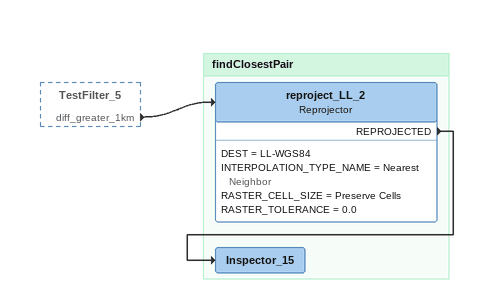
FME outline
TestFilter_5 [outside]
    diff_greater_1km -> reproject_LL_2

Bookmark: findClosestPair
reproject_LL_2: Reprojector
    DEST = LL-WGS84
    INTERPOLATION_TYPE_NAME = Nearest Neighbor
    RASTER_CELL_SIZE = Preserve Cells
    RASTER_TOLERANCE = 0.0
    REPROJECTED -> Inspector_15
Inspector_15
